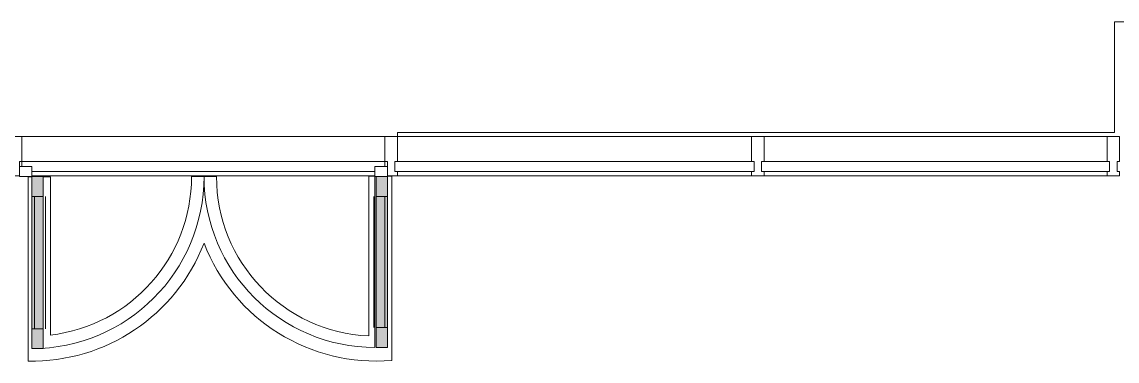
# Model space of a CAD drawing. Header units: millimetres. Extents: x 35092 to 251863, y -8553 to 29549.
# Drawn here: x 226003 to 230393, y 12640 to 14000 of the extents above; entities that cross this region are included whole.
import ezdxf

# ---------------------------------------------------------------- set-up
doc = ezdxf.new("R2010")
doc.units = ezdxf.units.MM
for name, color, linetype, lineweight, true_color in [('A-DETL-GENF-3', 7, 'Continuous', 5, 0xaaaaaa), ('A-DETL-GENF-5', 7, 'Continuous', 5, 0xe2e2e2), ('A-DOOR-2', 7, 'Continuous', 5, 0xaaaaaa), ('A-FLOR-1', 7, 'Continuous', 5, 0xaaaaaa)]:
    doc.layers.add(name, color=color, linetype=linetype, lineweight=lineweight, true_color=true_color)
doc.layers.add('A-GLAZ-CURT-2', color=7, linetype='Continuous', lineweight=5)
doc.layers.add('A-GLAZ-CWMG-2', color=7, linetype='Continuous', lineweight=5)

# ---------------------------------------------------------------- blocks, each defined once
blk = doc.blocks.new('Прямоугольный импост - Импост структурный с накладкой - 160мм Темный-30756008-2_2_2_птичка')
at = {"layer": 'A-GLAZ-CWMG-2'}
for p, q in [((-50, 0), (-50, 17)), ((-50, 17), (0, 17)), ((-40, 0), (-50, 0)), ((-40, -40), (-40, 0)), ((0, 0), (-10, 0)), ((-10, 0), (-10, -40)), ((0, 17), (0, 0)), ((-50, -140), (-50, -40)), ((-50, -40), (-40, -40)), ((-10, -40), (0, -40)), ((0, -40), (0, -140)), ((0, -140), (-50, -140))]:
    blk.add_line(p, q, dxfattribs=at)
blk = doc.blocks.new('Дверь_Витражная_остекление_ - ВВ-22-32429667-2_2_2_птичка')
at = {"layer": 'A-DETL-GENF-5'}
for points in [[(-659.7, -710), (-642.5, -710), (-642.5, -20), (-687.5, -21.5), (-687.5, -710)], [(737.5, -705), (737.5, -20), (692.5, -20), (692.5, -705), (705.8, -705)]]:
    blk.add_hatch(color=256, dxfattribs=at).paths.add_polyline_path(points)
at = {"layer": 'A-DETL-GENF-3'}
for p, q in [((-642.5, -20), (-687.5, -20)), ((-687.5, -710), (-687.5, -20)), ((-642.5, -20), (-687.5, -20)), ((-687.5, -20), (-687.5, -710)), ((-642.5, -710), (-642.5, -20)), ((-642.5, -710), (-642.5, -20)), ((692.5, -705), (692.5, -20)), ((692.5, -20), (692.5, -705)), ((737.5, -705), (737.5, -20)), ((737.5, -705), (737.5, -20)), ((-687.5, -100), (-642.5, -100)), ((-677.5, -630), (-677.5, -100)), ((-633.5, -630), (-633.5, -100)), ((683.5, -625), (683.5, -100)), ((737.5, -100), (692.5, -100)), ((727.5, -625), (727.5, -100)), ((-687.5, -630), (-642.5, -630)), ((737.5, -625), (692.5, -625)), ((-687.5, -710), (-642.5, -710)), ((-687.5, -710), (-642.5, -710)), ((737.5, -705), (692.5, -705)), ((692.5, -705), (737.5, -705))]:
    blk.add_line(p, q, dxfattribs=at)
at = {"layer": 'A-DOOR-2'}
for p, q in [((-737.5, 20), (-687.5, 20)), ((-737.5, -20), (-737.5, 20)), ((-687.5, 20), (-687.5, -20)), ((687.5, 20), (737.5, 20)), ((687.5, -20), (687.5, 20)), ((737.5, 20), (737.5, -20)), ((-687.5, -20), (-737.5, -20)), ((-687.5, -710), (-687.5, -20)), ((687.5, -705), (687.5, -20)), ((737.5, -20), (687.5, -20))]:
    blk.add_line(p, q, dxfattribs=at)
for centre, radius, start, end in [((-687.5, -20), 690, 270, 0), ((687.5, -20), 685, 180, 270)]:
    blk.add_arc(centre, radius, start, end, dxfattribs=at)
blk = doc.blocks.new('Прямоугольный импост - Импост структурный с накладкой - 160мм Темный-V387-2_2_2_птичка')
at = {"layer": 'A-GLAZ-CWMG-2'}
for p, q in [((0, 17), (-40, 17)), ((-10, -40), (-10, 0)), ((-10, 0), (0, 0)), ((0, 0), (0, 17)), ((-40, -40), (-50, -40)), ((-50, -40), (-50, -140)), ((-40, -20), (-40, -40)), ((0, -40), (-10, -40)), ((-50, -140), (0, -140))]:
    blk.add_line(p, q, dxfattribs=at)
blk = doc.blocks.new('Системная панель - Стекло - 40мм-32427251-2_2_2_птичка')
at = {"layer": 'A-GLAZ-CURT-2'}
h = blk.add_hatch(dxfattribs=at)
h.set_pattern_fill('FP_171', color=256, style=0, pattern_type=2)
h.set_pattern_definition([(45, (-105312.5, -12900), (-1414.214, 1414.214), [1000, -3000]), (45, (-106312.5, -13400), (-1414.214, 1414.214), [3000, -1000]), (45, (-104312.5, -13900), (-1414.214, 1414.214), [1000, -3000])])
h.paths.add_polyline_path([(697.5, 0), (697.5, 40), (-697.5, 40), (-697.5, 0), (687.5, 0)])
for p, q in [((697.5, 40), (-697.5, 40)), ((-697.5, 40), (-697.5, 0)), ((697.5, 0), (697.5, 40)), ((-697.5, 0), (697.5, 0))]:
    blk.add_line(p, q, dxfattribs=at)
blk = doc.blocks.new('Прямоугольный импост - Импост структурный с накладкой - 160мм Темный-32427249-2_2_2_птичка')
at = {"layer": 'A-GLAZ-CWMG-2'}
for p, q in [((105500, 13540), (104125, 13540)), ((105500, 13383), (104125, 13383))]:
    blk.add_line(p, q, dxfattribs=at)
blk = doc.blocks.new('Прямоугольный импост - Импост структурный с накладкой - 160мм Темный-32427025-2_2_2_птичка')
at = {"layer": 'A-GLAZ-CWMG-2'}
for p, q in [((102605, 13540), (101150, 13540)), ((101150, 13420), (101150, 13440)), ((102605, 13440), (101150, 13440)), ((102605, 13440), (102605, 13420)), ((102565, 13400), (101190, 13400)), ((102565, 13383), (101190, 13383))]:
    blk.add_line(p, q, dxfattribs=at)
blk = doc.blocks.new('Системная панель - Стекло - 40мм-32427252-2_2_2_птичка')
at = {"layer": 'A-GLAZ-CURT-2'}
for p, q in [((720, 40), (-720, 40)), ((-720, 40), (-720, 0)), ((-720, 0), (720, 0)), ((720, 0), (720, 40))]:
    blk.add_line(p, q, dxfattribs=at)
blk = doc.blocks.new('Прямоугольный импост - Импост структурный с накладкой - 160мм Темный-32427244-2_2_2_птичка')
at = {"layer": 'A-GLAZ-CWMG-2'}
for p, q in [((-15, 17), (25, 17)), ((25, 0), (15, 0)), ((15, 0), (15, -40)), ((25, 17), (25, 0)), ((-25, -140), (-25, -40)), ((-25, -40), (-15, -40)), ((-15, -40), (-15, -20)), ((15, -40), (25, -40)), ((25, -40), (25, -140)), ((25, -140), (-25, -140))]:
    blk.add_line(p, q, dxfattribs=at)
blk = doc.blocks.new('Прямоугольный импост - Импост структурный с накладкой - 160мм Темный-32427250-2_2_2_птичка')
at = {"layer": 'A-GLAZ-CWMG-2'}
for p, q in [((104075, 13540), (102655, 13540)), ((104075, 13383), (102655, 13383))]:
    blk.add_line(p, q, dxfattribs=at)
blk = doc.blocks.new('Прямоугольный импост - Импост структурный с накладкой - 160мм Темный-30755591-2_2_2_птичка')
at = {"layer": 'A-GLAZ-CWMG-2'}
for p, q in [((-25, 0), (-25, 17)), ((-25, 17), (25, 17)), ((-15, 0), (-25, 0)), ((-15, -40), (-15, 0)), ((25, 0), (15, 0)), ((15, 0), (15, -40)), ((25, 17), (25, 0)), ((-25, -140), (-25, -40)), ((-25, -40), (-15, -40)), ((15, -40), (25, -40)), ((25, -40), (25, -140)), ((25, -140), (-25, -140))]:
    blk.add_line(p, q, dxfattribs=at)

msp = doc.modelspace()

# ---------------------------------------------------------------- linework, layer by layer
at = {"layer": 'A-FLOR-1'}
for p, q in [((230383, 13557), (230383, 14000)), ((230383, 14000), (234393, 14000)), ((227508, 13540), (227508, 13557)), ((227508, 13557), (230383, 13557)), ((226043, 13378.5), (226028, 13378.5)), ((226028, 13378.5), (226028, 12640.2)), ((226117.4, 13378.5), (226088, 13378.5)), ((226117.4, 12744.3), (226117.4, 13378.5)), ((226783, 13380), (226683, 13380)), ((227418, 13381.5), (227393.2, 13381.5)), ((227393.2, 13381.5), (227393.2, 12740.7)), ((227485.6, 13381.5), (227468, 13381.5)), ((227485.6, 12642.7), (227485.6, 13381.5))]:
    msp.add_line(p, q, dxfattribs=at)
for centre, radius, start, end in [((226043, 13380), 640, 276.674, 0), ((227423, 13380), 640, 180, 267.3351), ((226043, 13380), 740, 268.8417, 338.8172), ((227423, 13380), 740, 201.1828, 274.8535)]:
    msp.add_arc(centre, radius, start, end, dxfattribs=at)

# ---------------------------------------------------------------- block references
at = {"layer": 'A-DOOR-2'}
msp.add_blockref('Дверь_Витражная_остекление_ - ВВ-22-32429667-2_2_2_птичка', (226730.5, 13400), dxfattribs=at)
at = {"layer": 'A-GLAZ-CURT-2'}
for name, p in [('Системная панель - Стекло - 40мм-32427252-2_2_2_птичка', (228218, 13400)), ('Системная панель - Стекло - 40мм-32427251-2_2_2_птичка', (229665.5, 13400))]:
    msp.add_blockref(name, p, dxfattribs=at)
at = {"layer": 'A-GLAZ-CWMG-2', "rotation": 180}
msp.add_blockref('Прямоугольный импост - Импост структурный с накладкой - 160мм Темный-V387-2_2_2_птичка', (225953, 13400), dxfattribs=at)
at = {"layer": 'A-GLAZ-CWMG-2'}
for name in ['Прямоугольный импост - Импост структурный с накладкой - 160мм Темный-32427025-2_2_2_птичка', 'Прямоугольный импост - Импост структурный с накладкой - 160мм Темный-32427250-2_2_2_птичка', 'Прямоугольный импост - Импост структурный с накладкой - 160мм Темный-32427249-2_2_2_птичка']:
    msp.add_blockref(name, (124853, 0), dxfattribs=at)
at = {"layer": 'A-GLAZ-CWMG-2', "extrusion": (0, 0, -1), "rotation": 180}
for name, p in [('Прямоугольный импост - Импост структурный с накладкой - 160мм Темный-32427244-2_2_2_птичка', (-227483, 13400)), ('Прямоугольный импост - Импост структурный с накладкой - 160мм Темный-30755591-2_2_2_птичка', (-228953, 13400)), ('Прямоугольный импост - Импост структурный с накладкой - 160мм Темный-30756008-2_2_2_птичка', (-230403, 13400))]:
    msp.add_blockref(name, p, dxfattribs=at)

doc.saveas('drawing.dxf')
